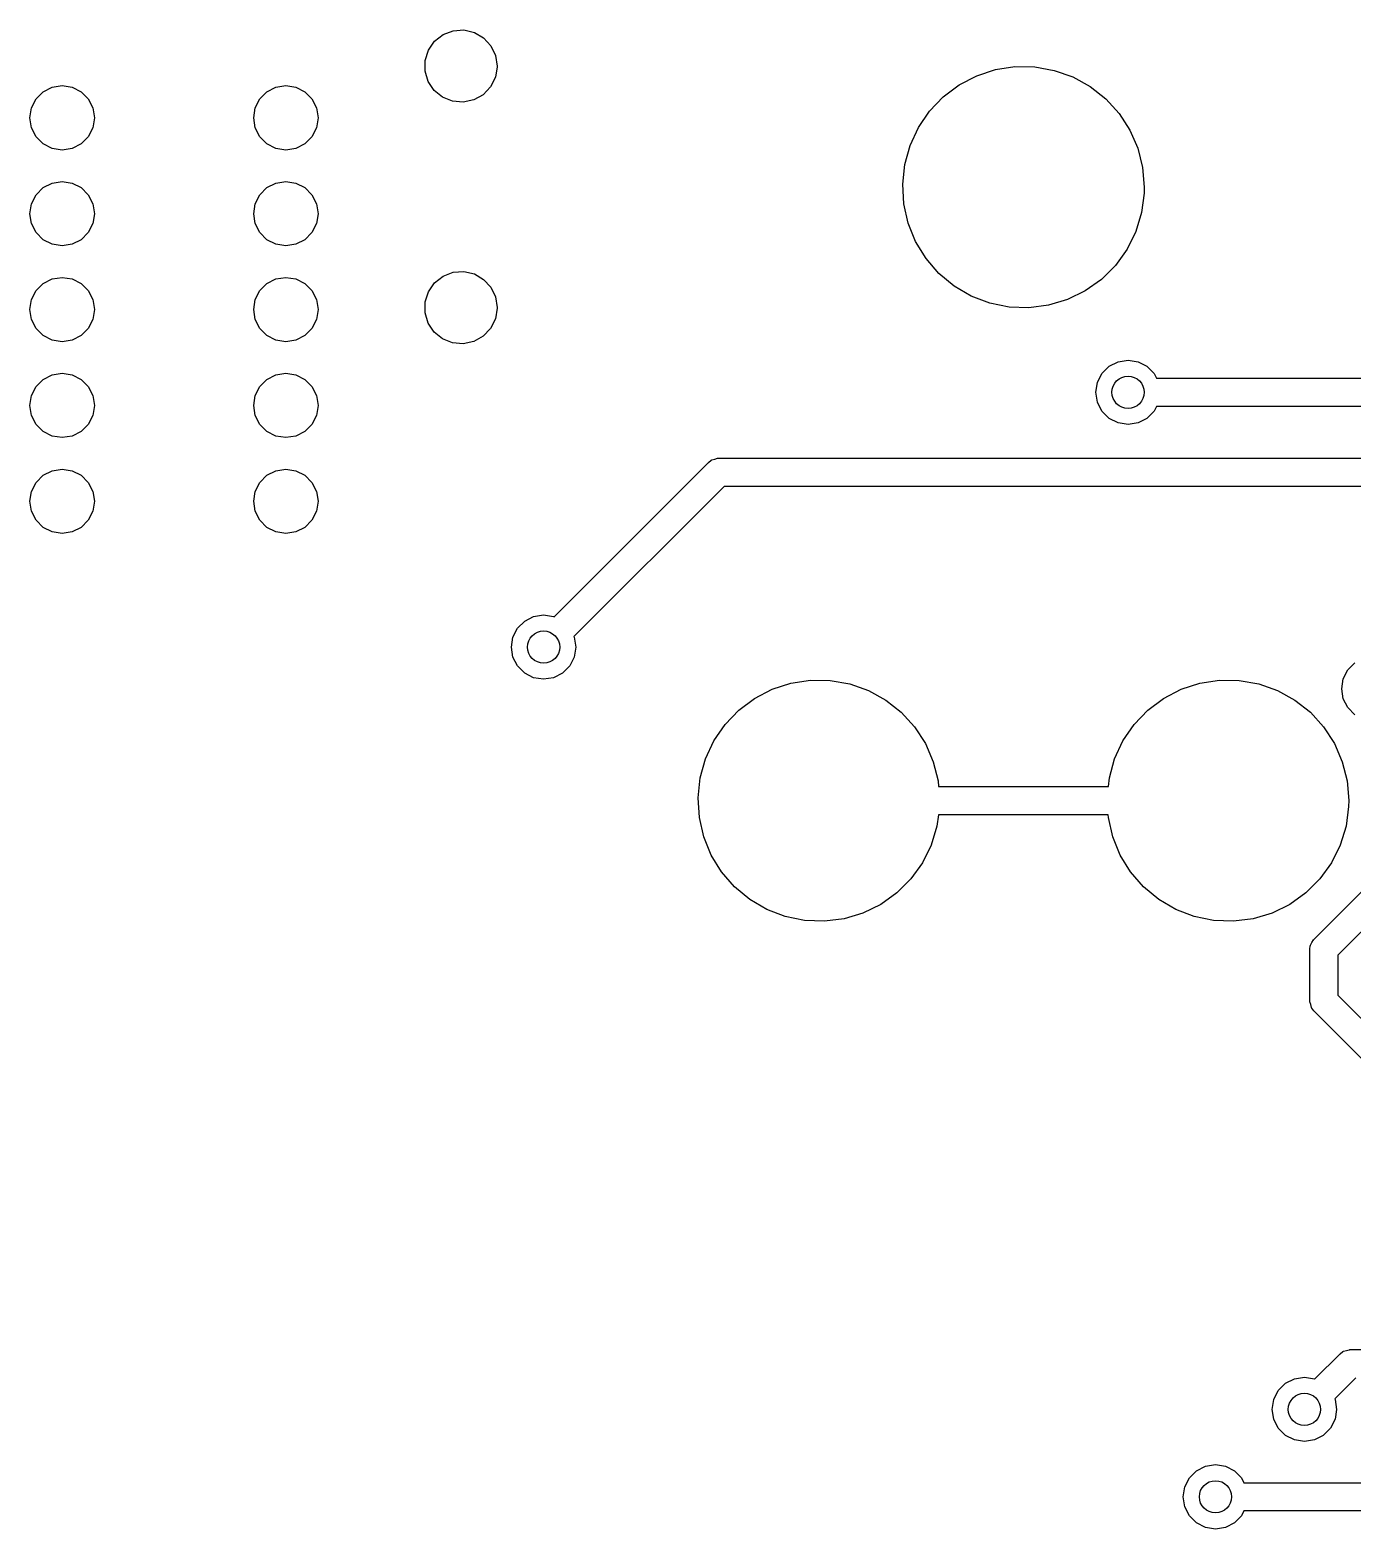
# Model space of a CAD drawing. Extents: x 52 to 375, y -138 to -43.
# Drawn here: x 222.36 to 238.78, y -73.06 to -54.44 of the extents above; entities that cross this region are included whole.
import ezdxf

# ---------------------------------------------------------------- set-up
doc = ezdxf.new("R2010")
doc.units = 0
doc.layers.add('BLACK', color=7, linetype='CONTINUOUS')

msp = doc.modelspace()

# ---------------------------------------------------------------- linework, layer by layer
at = {"layer": 'BLACK', "linetype": 'CONTINUOUS'}
for p, q in [((227.383, -54.58), (227.488, -54.4971)), ((227.488, -54.4971), (227.613, -54.4488)), ((227.613, -54.4488), (227.746, -54.4394)), ((227.746, -54.4394), (227.877, -54.4696)), ((227.877, -54.4696), (227.992, -54.5368)), ((227.992, -54.5368), (228.083, -54.6351)), ((227.267, -54.8176), (227.307, -54.69)), ((227.307, -54.69), (227.383, -54.58)), ((228.083, -54.6351), (228.141, -54.7557)), ((227.265, -54.9514), (227.267, -54.8176)), ((228.161, -54.8951), (228.139, -55.0271)), ((228.141, -54.7557), (228.161, -54.888)), ((228.161, -54.888), (228.161, -54.8951)), ((234.348, -54.9318), (234.591, -54.8947)), ((234.591, -54.8947), (234.837, -54.8977)), ((234.837, -54.8977), (235.079, -54.9408)), ((227.304, -55.0796), (227.265, -54.9514)), ((227.378, -55.1909), (227.304, -55.0796)), ((228.139, -55.0271), (228.079, -55.1468)), ((233.897, -55.1217), (234.115, -55.0082)), ((234.115, -55.0082), (234.348, -54.9318)), ((235.079, -54.9408), (235.311, -55.0228)), ((235.311, -55.0228), (235.526, -55.1416)), ((222.378, -55.407), (222.434, -55.2955)), ((222.434, -55.2955), (222.523, -55.207)), ((222.523, -55.207), (222.634, -55.1502)), ((222.634, -55.1502), (222.758, -55.1306)), ((222.758, -55.1306), (222.882, -55.1502)), ((222.882, -55.1502), (222.993, -55.207)), ((222.993, -55.207), (223.082, -55.2955)), ((223.082, -55.2955), (223.138, -55.407)), ((225.156, -55.407), (225.213, -55.2955)), ((225.213, -55.2955), (225.301, -55.207)), ((225.301, -55.207), (225.413, -55.1502)), ((225.413, -55.1502), (225.536, -55.1306)), ((225.536, -55.1306), (225.66, -55.1502)), ((225.66, -55.1502), (225.771, -55.207)), ((225.771, -55.207), (225.86, -55.2955)), ((225.86, -55.2955), (225.917, -55.407)), ((227.482, -55.2753), (227.378, -55.1909)), ((227.606, -55.3256), (227.482, -55.2753)), ((227.987, -55.2436), (227.87, -55.3089)), ((228.079, -55.1468), (227.987, -55.2436)), ((233.53, -55.447), (233.7, -55.2693)), ((233.7, -55.2693), (233.897, -55.1217)), ((235.526, -55.1416), (235.719, -55.294)), ((235.719, -55.294), (235.884, -55.4758)), ((222.358, -55.5306), (222.378, -55.407)), ((223.138, -55.407), (223.158, -55.5306)), ((225.136, -55.5306), (225.156, -55.407)), ((225.917, -55.407), (225.936, -55.5306)), ((227.739, -55.3371), (227.606, -55.3256)), ((227.87, -55.3089), (227.739, -55.3371)), ((233.392, -55.6501), (233.53, -55.447)), ((235.884, -55.4758), (236.018, -55.6822)), ((222.378, -55.6542), (222.358, -55.5306)), ((222.434, -55.7657), (222.378, -55.6542)), ((223.138, -55.6542), (223.082, -55.7657)), ((223.158, -55.5306), (223.138, -55.6542)), ((225.156, -55.6542), (225.136, -55.5306)), ((225.213, -55.7657), (225.156, -55.6542)), ((225.917, -55.6542), (225.86, -55.7657)), ((225.936, -55.5306), (225.917, -55.6542)), ((233.288, -55.8731), (233.392, -55.6501)), ((222.523, -55.8542), (222.434, -55.7657)), ((222.634, -55.911), (222.523, -55.8542)), ((222.993, -55.8542), (222.882, -55.911)), ((223.082, -55.7657), (222.993, -55.8542)), ((225.301, -55.8542), (225.213, -55.7657)), ((225.413, -55.911), (225.301, -55.8542)), ((225.771, -55.8542), (225.66, -55.911)), ((225.86, -55.7657), (225.771, -55.8542)), ((236.018, -55.6822), (236.116, -55.9076)), ((222.758, -55.9306), (222.634, -55.911)), ((222.882, -55.911), (222.758, -55.9306)), ((225.536, -55.9306), (225.413, -55.911)), ((225.66, -55.911), (225.536, -55.9306)), ((233.223, -56.1099), (233.288, -55.8731)), ((236.116, -55.9076), (236.176, -56.146)), ((233.196, -56.3544), (233.223, -56.1099)), ((236.176, -56.146), (236.196, -56.391)), ((222.434, -56.4862), (222.523, -56.3977)), ((222.523, -56.3977), (222.634, -56.3409)), ((222.634, -56.3409), (222.758, -56.3213)), ((222.758, -56.3213), (222.882, -56.3409)), ((222.882, -56.3409), (222.993, -56.3977)), ((222.993, -56.3977), (223.082, -56.4862)), ((225.213, -56.4862), (225.301, -56.3977)), ((225.301, -56.3977), (225.413, -56.3409)), ((225.413, -56.3409), (225.536, -56.3213)), ((225.536, -56.3213), (225.66, -56.3409)), ((225.66, -56.3409), (225.771, -56.3977)), ((225.771, -56.3977), (225.86, -56.4862)), ((233.211, -56.5998), (233.196, -56.3544)), ((236.196, -56.391), (236.194, -56.4643)), ((222.358, -56.7213), (222.378, -56.5977)), ((222.378, -56.5977), (222.434, -56.4862)), ((223.082, -56.4862), (223.138, -56.5977)), ((223.138, -56.5977), (223.158, -56.7213)), ((225.136, -56.7213), (225.156, -56.5977)), ((225.156, -56.5977), (225.213, -56.4862)), ((225.86, -56.4862), (225.917, -56.5977)), ((225.917, -56.5977), (225.936, -56.7213)), ((233.265, -56.8396), (233.211, -56.5998)), ((236.194, -56.4643), (236.162, -56.708)), ((222.378, -56.8449), (222.358, -56.7213)), ((223.158, -56.7213), (223.138, -56.8449)), ((225.156, -56.8449), (225.136, -56.7213)), ((225.936, -56.7213), (225.917, -56.8449)), ((236.162, -56.708), (236.091, -56.9432)), ((222.434, -56.9564), (222.378, -56.8449)), ((222.523, -57.0449), (222.434, -56.9564)), ((223.082, -56.9564), (222.993, -57.0449)), ((223.138, -56.8449), (223.082, -56.9564)), ((225.213, -56.9564), (225.156, -56.8449)), ((225.301, -57.0449), (225.213, -56.9564)), ((225.86, -56.9564), (225.771, -57.0449)), ((225.917, -56.8449), (225.86, -56.9564)), ((233.357, -57.0673), (233.265, -56.8396)), ((236.091, -56.9432), (235.982, -57.1636)), ((222.634, -57.1017), (222.523, -57.0449)), ((222.758, -57.1213), (222.634, -57.1017)), ((222.882, -57.1017), (222.758, -57.1213)), ((222.993, -57.0449), (222.882, -57.1017)), ((225.413, -57.1017), (225.301, -57.0449)), ((225.536, -57.1213), (225.413, -57.1017)), ((225.66, -57.1017), (225.536, -57.1213)), ((225.771, -57.0449), (225.66, -57.1017)), ((233.486, -57.2769), (233.357, -57.0673)), ((233.647, -57.4627), (233.486, -57.2769)), ((235.982, -57.1636), (235.838, -57.3632)), ((222.634, -57.5316), (222.758, -57.512)), ((222.758, -57.512), (222.882, -57.5316)), ((225.413, -57.5316), (225.536, -57.512)), ((225.536, -57.512), (225.66, -57.5316)), ((227.383, -57.58), (227.488, -57.4971)), ((227.488, -57.4971), (227.613, -57.4488)), ((227.613, -57.4488), (227.746, -57.4394)), ((227.746, -57.4394), (227.877, -57.4696)), ((227.877, -57.4696), (227.992, -57.5368)), ((233.836, -57.6197), (233.647, -57.4627)), ((235.838, -57.3632), (235.664, -57.5367)), ((222.378, -57.7884), (222.434, -57.6769)), ((222.434, -57.6769), (222.523, -57.5884)), ((222.523, -57.5884), (222.634, -57.5316)), ((222.882, -57.5316), (222.993, -57.5884)), ((222.993, -57.5884), (223.082, -57.6769)), ((223.082, -57.6769), (223.138, -57.7884)), ((225.156, -57.7884), (225.213, -57.6769)), ((225.213, -57.6769), (225.301, -57.5884)), ((225.301, -57.5884), (225.413, -57.5316)), ((225.66, -57.5316), (225.771, -57.5884)), ((225.771, -57.5884), (225.86, -57.6769)), ((225.86, -57.6769), (225.917, -57.7884)), ((227.267, -57.8176), (227.307, -57.69)), ((227.307, -57.69), (227.383, -57.58)), ((227.992, -57.5368), (228.083, -57.6351)), ((228.083, -57.6351), (228.141, -57.7557)), ((234.048, -57.7437), (233.836, -57.6197)), ((235.464, -57.6794), (235.243, -57.7876)), ((235.664, -57.5367), (235.464, -57.6794)), ((222.358, -57.912), (222.378, -57.7884)), ((223.138, -57.7884), (223.158, -57.912)), ((225.136, -57.912), (225.156, -57.7884)), ((225.917, -57.7884), (225.936, -57.912)), ((227.265, -57.9514), (227.267, -57.8176)), ((228.161, -57.8951), (228.139, -58.0271)), ((228.141, -57.7557), (228.161, -57.888)), ((228.161, -57.888), (228.161, -57.8951)), ((234.278, -57.8314), (234.048, -57.7437)), ((234.518, -57.8804), (234.278, -57.8314)), ((234.764, -57.8895), (234.518, -57.8804)), ((235.008, -57.8582), (234.764, -57.8895)), ((235.243, -57.7876), (235.008, -57.8582)), ((222.378, -58.0356), (222.358, -57.912)), ((222.434, -58.1471), (222.378, -58.0356)), ((223.138, -58.0356), (223.082, -58.1471)), ((223.158, -57.912), (223.138, -58.0356)), ((225.156, -58.0356), (225.136, -57.912)), ((225.213, -58.1471), (225.156, -58.0356)), ((225.917, -58.0356), (225.86, -58.1471)), ((225.936, -57.912), (225.917, -58.0356)), ((227.304, -58.0796), (227.265, -57.9514)), ((227.378, -58.1909), (227.304, -58.0796)), ((228.139, -58.0271), (228.079, -58.1468)), ((222.523, -58.2356), (222.434, -58.1471)), ((222.634, -58.2924), (222.523, -58.2356)), ((222.993, -58.2356), (222.882, -58.2924)), ((223.082, -58.1471), (222.993, -58.2356)), ((225.301, -58.2356), (225.213, -58.1471)), ((225.413, -58.2924), (225.301, -58.2356)), ((225.771, -58.2356), (225.66, -58.2924)), ((225.86, -58.1471), (225.771, -58.2356)), ((227.482, -58.2753), (227.378, -58.1909)), ((227.606, -58.3256), (227.482, -58.2753)), ((227.987, -58.2436), (227.87, -58.3089)), ((228.079, -58.1468), (227.987, -58.2436)), ((222.758, -58.312), (222.634, -58.2924)), ((222.882, -58.2924), (222.758, -58.312)), ((225.536, -58.312), (225.413, -58.2924)), ((225.66, -58.2924), (225.536, -58.312)), ((227.739, -58.3371), (227.606, -58.3256)), ((227.87, -58.3089), (227.739, -58.3371)), ((235.671, -58.7046), (235.76, -58.6161)), ((235.76, -58.6161), (235.871, -58.5593)), ((235.871, -58.5593), (235.995, -58.5397)), ((235.995, -58.5397), (236.119, -58.5593)), ((236.119, -58.5593), (236.23, -58.6161)), ((236.23, -58.6161), (236.319, -58.7046)), ((222.434, -58.8676), (222.523, -58.7791)), ((222.523, -58.7791), (222.634, -58.7223)), ((222.634, -58.7223), (222.758, -58.7027)), ((222.758, -58.7027), (222.882, -58.7223)), ((222.882, -58.7223), (222.993, -58.7791)), ((222.993, -58.7791), (223.082, -58.8676)), ((225.213, -58.8676), (225.301, -58.7791)), ((225.301, -58.7791), (225.413, -58.7223)), ((225.413, -58.7223), (225.536, -58.7027)), ((225.536, -58.7027), (225.66, -58.7223)), ((225.66, -58.7223), (225.771, -58.7791)), ((225.771, -58.7791), (225.86, -58.8676)), ((235.595, -58.9397), (235.614, -58.8161)), ((235.614, -58.8161), (235.671, -58.7046)), ((236.319, -58.7046), (236.349, -58.7647)), ((236.349, -58.7647), (322.481, -58.7647)), ((222.358, -59.1027), (222.378, -58.9791)), ((222.378, -58.9791), (222.434, -58.8676)), ((223.082, -58.8676), (223.138, -58.9791)), ((223.138, -58.9791), (223.158, -59.1027)), ((225.136, -59.1027), (225.156, -58.9791)), ((225.156, -58.9791), (225.213, -58.8676)), ((225.86, -58.8676), (225.917, -58.9791)), ((225.917, -58.9791), (225.936, -59.1027)), ((235.614, -59.0633), (235.595, -58.9397)), ((222.378, -59.2263), (222.358, -59.1027)), ((223.158, -59.1027), (223.138, -59.2263)), ((225.156, -59.2263), (225.136, -59.1027)), ((225.936, -59.1027), (225.917, -59.2263)), ((235.671, -59.1748), (235.614, -59.0633)), ((235.76, -59.2633), (235.671, -59.1748)), ((236.319, -59.1748), (236.23, -59.2633)), ((236.349, -59.1147), (236.319, -59.1748)), ((322.554, -59.1147), (236.349, -59.1147)), ((222.434, -59.3378), (222.378, -59.2263)), ((222.523, -59.4263), (222.434, -59.3378)), ((223.082, -59.3378), (222.993, -59.4263)), ((223.138, -59.2263), (223.082, -59.3378)), ((225.213, -59.3378), (225.156, -59.2263)), ((225.301, -59.4263), (225.213, -59.3378)), ((225.86, -59.3378), (225.771, -59.4263)), ((225.917, -59.2263), (225.86, -59.3378)), ((235.871, -59.3201), (235.76, -59.2633)), ((235.995, -59.3397), (235.871, -59.3201)), ((236.119, -59.3201), (235.995, -59.3397)), ((236.23, -59.2633), (236.119, -59.3201)), ((222.634, -59.4831), (222.523, -59.4263)), ((222.758, -59.5027), (222.634, -59.4831)), ((222.882, -59.4831), (222.758, -59.5027)), ((222.993, -59.4263), (222.882, -59.4831)), ((225.413, -59.4831), (225.301, -59.4263)), ((225.536, -59.5027), (225.413, -59.4831)), ((225.66, -59.4831), (225.536, -59.5027)), ((225.771, -59.4263), (225.66, -59.4831)), ((230.862, -59.7695), (230.898, -59.7587)), ((230.898, -59.7587), (230.903, -59.7596)), ((230.903, -59.7596), (230.907, -59.7585)), ((230.907, -59.7585), (240.152, -59.7585)), ((222.523, -59.9698), (222.634, -59.913)), ((222.634, -59.913), (222.758, -59.8934)), ((222.758, -59.8934), (222.882, -59.913)), ((222.882, -59.913), (222.993, -59.9698)), ((225.301, -59.9698), (225.413, -59.913)), ((225.413, -59.913), (225.536, -59.8934)), ((225.536, -59.8934), (225.66, -59.913)), ((225.66, -59.913), (225.771, -59.9698)), ((228.867, -61.7265), (230.783, -59.8098)), ((230.783, -59.8098), (230.818, -59.7829)), ((230.818, -59.7829), (230.823, -59.7815)), ((230.823, -59.7815), (230.826, -59.7784)), ((230.826, -59.7784), (230.862, -59.7695)), ((222.378, -60.1698), (222.434, -60.0583)), ((222.434, -60.0583), (222.523, -59.9698)), ((222.993, -59.9698), (223.082, -60.0583)), ((223.082, -60.0583), (223.138, -60.1698)), ((225.156, -60.1698), (225.213, -60.0583)), ((225.213, -60.0583), (225.301, -59.9698)), ((225.771, -59.9698), (225.86, -60.0583)), ((225.86, -60.0583), (225.917, -60.1698)), ((230.98, -60.1085), (229.114, -61.974)), ((240.152, -60.1085), (230.98, -60.1085)), ((222.358, -60.2934), (222.378, -60.1698)), ((222.378, -60.417), (222.358, -60.2934)), ((223.138, -60.1698), (223.158, -60.2934)), ((223.158, -60.2934), (223.138, -60.417)), ((225.136, -60.2934), (225.156, -60.1698)), ((225.156, -60.417), (225.136, -60.2934)), ((225.917, -60.1698), (225.936, -60.2934)), ((225.936, -60.2934), (225.917, -60.417)), ((238.303, -65.734), (243.754, -60.2825)), ((222.434, -60.5285), (222.378, -60.417)), ((223.138, -60.417), (223.082, -60.5285)), ((225.213, -60.5285), (225.156, -60.417)), ((225.917, -60.417), (225.86, -60.5285)), ((222.523, -60.617), (222.434, -60.5285)), ((222.634, -60.6738), (222.523, -60.617)), ((222.758, -60.6934), (222.634, -60.6738)), ((222.882, -60.6738), (222.758, -60.6934)), ((222.993, -60.617), (222.882, -60.6738)), ((223.082, -60.5285), (222.993, -60.617)), ((225.301, -60.617), (225.213, -60.5285)), ((225.413, -60.6738), (225.301, -60.617)), ((225.536, -60.6934), (225.413, -60.6738)), ((225.66, -60.6738), (225.536, -60.6934)), ((225.771, -60.617), (225.66, -60.6738)), ((225.86, -60.5285), (225.771, -60.617)), ((243.951, -60.5812), (238.602, -65.9302)), ((228.413, -61.8687), (228.502, -61.7802)), ((228.502, -61.7802), (228.613, -61.7234)), ((228.613, -61.7234), (228.737, -61.7038)), ((228.737, -61.7038), (228.861, -61.7234)), ((228.861, -61.7234), (228.867, -61.7265)), ((228.337, -62.1038), (228.356, -61.9802)), ((228.356, -61.9802), (228.413, -61.8687)), ((229.114, -61.974), (229.117, -61.9802)), ((229.117, -61.9802), (229.137, -62.1038)), ((228.356, -62.2274), (228.337, -62.1038)), ((229.137, -62.1038), (229.117, -62.2274)), ((228.413, -62.3389), (228.356, -62.2274)), ((228.502, -62.4274), (228.413, -62.3389)), ((229.061, -62.3389), (228.972, -62.4274)), ((229.117, -62.2274), (229.061, -62.3389)), ((238.725, -62.3862), (238.813, -62.2977)), ((228.613, -62.4842), (228.502, -62.4274)), ((228.737, -62.5038), (228.613, -62.4842)), ((228.861, -62.4842), (228.737, -62.5038)), ((228.972, -62.4274), (228.861, -62.4842)), ((231.575, -62.6282), (231.808, -62.5518)), ((231.808, -62.5518), (232.051, -62.5147)), ((232.051, -62.5147), (232.297, -62.5177)), ((232.297, -62.5177), (232.539, -62.5608)), ((236.655, -62.6282), (236.888, -62.5518)), ((236.888, -62.5518), (237.131, -62.5147)), ((237.131, -62.5147), (237.377, -62.5177)), ((237.377, -62.5177), (237.619, -62.5608)), ((238.648, -62.6213), (238.668, -62.4977)), ((238.668, -62.4977), (238.725, -62.3862)), ((231.16, -62.8893), (231.357, -62.7417)), ((231.357, -62.7417), (231.575, -62.6282)), ((232.539, -62.5608), (232.771, -62.6428)), ((232.771, -62.6428), (232.986, -62.7616)), ((236.24, -62.8893), (236.437, -62.7417)), ((236.437, -62.7417), (236.655, -62.6282)), ((237.619, -62.5608), (237.851, -62.6428)), ((237.851, -62.6428), (238.066, -62.7616)), ((238.668, -62.7449), (238.648, -62.6213)), ((230.99, -63.067), (231.16, -62.8893)), ((232.986, -62.7616), (233.179, -62.914)), ((233.179, -62.914), (233.344, -63.0958)), ((236.07, -63.067), (236.24, -62.8893)), ((238.066, -62.7616), (238.259, -62.914)), ((238.259, -62.914), (238.424, -63.0958)), ((238.725, -62.8564), (238.668, -62.7449)), ((238.813, -62.9449), (238.725, -62.8564)), ((230.852, -63.2701), (230.99, -63.067)), ((233.344, -63.0958), (233.478, -63.3022)), ((235.932, -63.2701), (236.07, -63.067)), ((238.424, -63.0958), (238.558, -63.3022)), ((230.748, -63.4931), (230.852, -63.2701)), ((233.478, -63.3022), (233.576, -63.5276)), ((235.828, -63.4931), (235.932, -63.2701)), ((238.558, -63.3022), (238.656, -63.5276)), ((230.683, -63.7299), (230.748, -63.4931)), ((233.576, -63.5276), (233.636, -63.766)), ((235.763, -63.7299), (235.828, -63.4931)), ((238.656, -63.5276), (238.716, -63.766)), ((230.656, -63.9744), (230.683, -63.7299)), ((233.636, -63.766), (233.642, -63.836)), ((233.642, -63.836), (235.751, -63.836)), ((235.751, -63.836), (235.763, -63.7299)), ((238.716, -63.766), (238.736, -64.011)), ((230.671, -64.2198), (230.656, -63.9744)), ((238.736, -64.011), (238.734, -64.0843)), ((230.725, -64.4596), (230.671, -64.2198)), ((233.641, -64.186), (233.622, -64.328)), ((235.749, -64.186), (233.641, -64.186)), ((235.751, -64.2198), (235.749, -64.186)), ((235.805, -64.4596), (235.751, -64.2198)), ((238.734, -64.0843), (238.702, -64.328)), ((233.622, -64.328), (233.551, -64.5632)), ((238.702, -64.328), (238.631, -64.5632)), ((230.817, -64.6873), (230.725, -64.4596)), ((233.551, -64.5632), (233.442, -64.7836)), ((235.897, -64.6873), (235.805, -64.4596)), ((238.631, -64.5632), (238.522, -64.7836)), ((230.946, -64.8969), (230.817, -64.6873)), ((233.442, -64.7836), (233.298, -64.9832)), ((236.026, -64.8969), (235.897, -64.6873)), ((238.522, -64.7836), (238.378, -64.9832)), ((231.107, -65.0827), (230.946, -64.8969)), ((236.187, -65.0827), (236.026, -64.8969)), ((231.296, -65.2397), (231.107, -65.0827)), ((233.124, -65.1567), (232.924, -65.2994)), ((233.298, -64.9832), (233.124, -65.1567)), ((236.376, -65.2397), (236.187, -65.0827)), ((238.204, -65.1567), (238.004, -65.2994)), ((238.378, -64.9832), (238.204, -65.1567)), ((231.508, -65.3637), (231.296, -65.2397)), ((232.924, -65.2994), (232.703, -65.4076)), ((236.588, -65.3637), (236.376, -65.2397)), ((238.004, -65.2994), (237.783, -65.4076)), ((231.738, -65.4514), (231.508, -65.3637)), ((231.978, -65.5004), (231.738, -65.4514)), ((232.224, -65.5095), (231.978, -65.5004)), ((232.468, -65.4782), (232.224, -65.5095)), ((232.703, -65.4076), (232.468, -65.4782)), ((236.818, -65.4514), (236.588, -65.3637)), ((237.058, -65.5004), (236.818, -65.4514)), ((237.304, -65.5095), (237.058, -65.5004)), ((237.548, -65.4782), (237.304, -65.5095)), ((237.783, -65.4076), (237.548, -65.4782)), ((238.252, -65.8577), (238.257, -65.8142)), ((238.252, -66.4999), (238.252, -65.8577)), ((238.257, -65.8142), (238.259, -65.81)), ((238.259, -65.81), (238.26, -65.8054)), ((238.26, -65.8054), (238.279, -65.7735)), ((238.279, -65.7735), (238.297, -65.7406)), ((238.297, -65.7406), (238.301, -65.738)), ((238.301, -65.738), (238.303, -65.734)), ((238.602, -65.9302), (238.602, -66.4274)), ((238.602, -66.4274), (241.528, -69.3541)), ((238.253, -66.5045), (238.252, -66.4999)), ((238.252, -66.5091), (238.253, -66.5045)), ((238.263, -66.5448), (238.252, -66.5091)), ((238.272, -66.581), (238.263, -66.5448)), ((238.275, -66.5845), (238.272, -66.581)), ((238.276, -66.589), (238.275, -66.5845)), ((238.303, -66.6236), (238.276, -66.589)), ((241.293, -69.6136), (238.303, -66.6236)), ((238.315, -71.1942), (238.628, -70.8815)), ((238.628, -70.8815), (238.662, -70.8546)), ((238.662, -70.8546), (238.667, -70.8532)), ((238.667, -70.8532), (238.67, -70.8501)), ((238.67, -70.8501), (238.707, -70.8412)), ((238.707, -70.8412), (238.742, -70.8304)), ((238.742, -70.8304), (238.747, -70.8313)), ((238.747, -70.8313), (238.751, -70.8302)), ((238.751, -70.8302), (254.233, -70.8302)), ((237.861, -71.3364), (237.95, -71.2479)), ((237.95, -71.2479), (238.061, -71.1911)), ((238.061, -71.1911), (238.185, -71.1715)), ((238.185, -71.1715), (238.309, -71.1911)), ((238.309, -71.1911), (238.315, -71.1942)), ((238.824, -71.1802), (238.562, -71.4417)), ((237.785, -71.5715), (237.805, -71.4479)), ((237.805, -71.4479), (237.861, -71.3364)), ((238.562, -71.4417), (238.566, -71.4479)), ((238.566, -71.4479), (238.585, -71.5715)), ((237.805, -71.6951), (237.785, -71.5715)), ((238.585, -71.5715), (238.566, -71.6951)), ((237.861, -71.8066), (237.805, -71.6951)), ((237.95, -71.8951), (237.861, -71.8066)), ((238.509, -71.8066), (238.42, -71.8951)), ((238.566, -71.6951), (238.509, -71.8066)), ((238.061, -71.9519), (237.95, -71.8951)), ((238.185, -71.9715), (238.061, -71.9519)), ((238.309, -71.9519), (238.185, -71.9715)), ((238.42, -71.8951), (238.309, -71.9519)), ((236.7, -72.5343), (236.757, -72.4228)), ((236.757, -72.4228), (236.845, -72.3343)), ((236.845, -72.3343), (236.957, -72.2775)), ((236.957, -72.2775), (237.081, -72.2579)), ((237.081, -72.2579), (237.204, -72.2775)), ((237.204, -72.2775), (237.316, -72.3343)), ((237.316, -72.3343), (237.404, -72.4228)), ((237.404, -72.4228), (237.435, -72.4829)), ((236.68, -72.6579), (236.7, -72.5343)), ((237.435, -72.4829), (243.2, -72.4829)), ((236.7, -72.7815), (236.68, -72.6579)), ((236.757, -72.893), (236.7, -72.7815)), ((236.845, -72.9815), (236.757, -72.893)), ((236.957, -73.0383), (236.845, -72.9815)), ((237.316, -72.9815), (237.204, -73.0383)), ((237.404, -72.893), (237.316, -72.9815)), ((237.435, -72.8329), (237.404, -72.893)), ((243.128, -72.8329), (237.435, -72.8329)), ((237.081, -73.0579), (236.957, -73.0383)), ((237.204, -73.0383), (237.081, -73.0579))]:
    msp.add_line(p, q, dxfattribs=at)
at = {"layer": 'BLACK'}
for centre in [(235.995, -58.9397), (228.737, -62.1038), (238.185, -71.5715), (237.081, -72.6579)]:
    msp.add_circle(centre, 0.2, dxfattribs=at)

doc.saveas('drawing.dxf')
